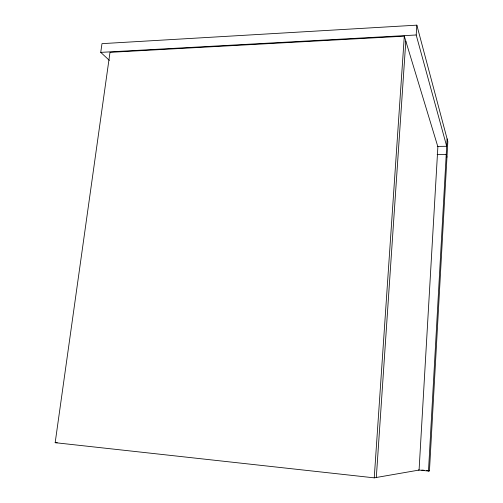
<?xml version="1.0" encoding="UTF-8"?>
<svg xmlns="http://www.w3.org/2000/svg" width="503" height="503" viewBox="0 0 503 503"><rect width="100%" height="100%" fill="white"/><g stroke="black" fill="none" stroke-linecap="round" stroke-linejoin="round"><path stroke-width="0.75" d="M418.414 469.991L428.487 471.053L447.104 138.866M428.487 471.053L429.455 470.858L447.833 141.62L416.836 25.15L101.983 43.648L100.738 52.375L109.377 60.385M437.264 146.404L446.689 146.272L416.195 34.984L416.836 25.15M374.245 477.85L404.311 36.178L109.994 52.35L55.167 442.678L374.245 477.85L419.074 470.06L437.88 146.801L404.311 36.178M376.313 477.492L405.814 41.145M100.738 52.375L416.195 34.984M437.126 154.628L446.224 154.528L446.966 157.15M55.167 442.678L57.248 442.715M421.778 470.047L424.079 470.292M426.387 470.538L429.455 470.858"/></g></svg>
